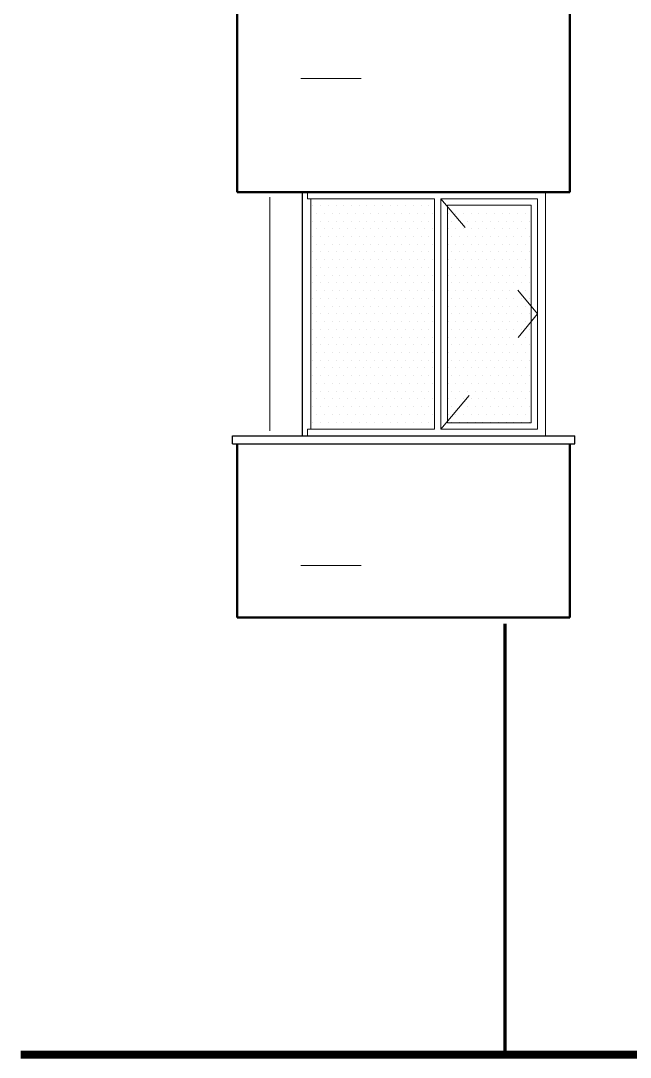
# Model space of a CAD drawing. Header units: millimetres. Extents: x 2016.56 to 2021.8, y 13721.83 to 13722.48.
# Drawn here: x 2019.8546 to 2019.9297, y 13721.9243 to 13722.0521 of the extents above; entities that cross this region are included whole.
import ezdxf

# ---------------------------------------------------------------- set-up
doc = ezdxf.new("R2010")
doc.units = ezdxf.units.MM
doc.linetypes.add('ACAD_ISO07W100', pattern=[3, 0, -3])
doc.linetypes.add('HIDDEN', pattern=[0.375, 0.25, -0.125])
doc.layers.get('0').update_dxf_attribs({"lineweight": 20})
for name, color, linetype, lineweight in [('0.3', 150, 'Continuous', 30), ('0.5', 200, 'Continuous', 50), ('0.7', 20, 'Continuous', 70), ('1.2', 120, 'Continuous', 120), ('DUVAR', 4, 'Continuous', 40), ('PENCERE', 3, 'Continuous', 13), ('TEFRİŞ', 11, 'Continuous', 9)]:
    doc.layers.add(name, color=color, linetype=linetype, lineweight=lineweight)

msp = doc.modelspace()

# ---------------------------------------------------------------- linework, layer by layer
for p, q in [((2019.88997, 13722.03094), (2019.88997, 13722.03014)), ((2019.91931, 13722.03094), (2019.91931, 13722.00094)), ((2019.90561, 13722.03014), (2019.88997, 13722.03014)), ((2019.89037, 13722.03014), (2019.89037, 13722.00174)), ((2019.90561, 13722.03014), (2019.90561, 13722.00174)), ((2019.91831, 13722.03014), (2019.90641, 13722.03014)), ((2019.90641, 13722.03014), (2019.90641, 13722.00174)), ((2019.91831, 13722.03014), (2019.91831, 13722.00174)), ((2019.90721, 13722.02934), (2019.91751, 13722.02934)), ((2019.90721, 13722.00254), (2019.90721, 13722.02934)), ((2019.91751, 13722.02934), (2019.91751, 13722.00254)), ((2019.88997, 13722.00174), (2019.88997, 13722.00094)), ((2019.88997, 13722.00174), (2019.90561, 13722.00174)), ((2019.90641, 13722.00174), (2019.91831, 13722.00174)), ((2019.91751, 13722.00254), (2019.90721, 13722.00254))]:
    msp.add_line(p, q)
at = {"layer": '0.3'}
for p, q in [((2019.88931, 13722.03094), (2019.88931, 13722.00094)), ((2019.88071, 13722.00094), (2019.92291, 13722.00094)), ((2019.88071, 13721.99994), (2019.88071, 13722.00094)), ((2019.92291, 13721.99994), (2019.92291, 13722.00094)), ((2019.88071, 13721.99994), (2019.92291, 13721.99994))]:
    msp.add_line(p, q, dxfattribs=at)
at = {"layer": '0.5'}
for p, q in [((2019.88131, 13722.05994), (2019.88131, 13722.03094)), ((2019.92231, 13722.05994), (2019.92231, 13722.03094)), ((2019.92231, 13722.03094), (2019.88131, 13722.03094)), ((2019.88131, 13721.99994), (2019.88131, 13721.97854)), ((2019.92231, 13721.99994), (2019.92231, 13721.97854)), ((2019.92231, 13721.97854), (2019.88131, 13721.97854))]:
    msp.add_line(p, q, dxfattribs=at)
at = {"layer": '0.7'}
msp.add_line((2019.91431, 13721.92494), (2019.91431, 13721.97774), dxfattribs=at)
at = {"layer": '1.2'}
for p, q in [((2020.37901, 13721.92494), (2019.85462, 13721.92494)), ((2020.37901, 13721.92484), (2019.85462, 13721.92484)), ((2020.37901, 13721.92474), (2019.85462, 13721.92474)), ((2020.37901, 13721.92464), (2019.85462, 13721.92464)), ((2020.37901, 13721.92454), (2019.85462, 13721.92454)), ((2020.37901, 13721.92444), (2019.85462, 13721.92444)), ((2020.37901, 13721.92434), (2019.85462, 13721.92434))]:
    msp.add_line(p, q, dxfattribs=at)
at = {"layer": 'DUVAR'}
for p, q in [((2019.89063, 13722.02929), (2019.89063, 13722.02929)), ((2019.8911, 13722.02834), (2019.8911, 13722.02834)), ((2019.89158, 13722.02929), (2019.89158, 13722.02929)), ((2019.89205, 13722.02834), (2019.89205, 13722.02834)), ((2019.89253, 13722.02929), (2019.89253, 13722.02929)), ((2019.89301, 13722.02834), (2019.89301, 13722.02834)), ((2019.89348, 13722.02929), (2019.89348, 13722.02929)), ((2019.89396, 13722.02834), (2019.89396, 13722.02834)), ((2019.89444, 13722.02929), (2019.89444, 13722.02929)), ((2019.89491, 13722.02834), (2019.89491, 13722.02834)), ((2019.89539, 13722.02929), (2019.89539, 13722.02929)), ((2019.89586, 13722.02834), (2019.89586, 13722.02834)), ((2019.89634, 13722.02929), (2019.89634, 13722.02929)), ((2019.89682, 13722.02834), (2019.89682, 13722.02834)), ((2019.89729, 13722.02929), (2019.89729, 13722.02929)), ((2019.89777, 13722.02834), (2019.89777, 13722.02834)), ((2019.89825, 13722.02929), (2019.89825, 13722.02929)), ((2019.89872, 13722.02834), (2019.89872, 13722.02834)), ((2019.8992, 13722.02929), (2019.8992, 13722.02929)), ((2019.89967, 13722.02834), (2019.89967, 13722.02834)), ((2019.90015, 13722.02929), (2019.90015, 13722.02929)), ((2019.90063, 13722.02834), (2019.90063, 13722.02834)), ((2019.9011, 13722.02929), (2019.9011, 13722.02929)), ((2019.90158, 13722.02834), (2019.90158, 13722.02834)), ((2019.90206, 13722.02929), (2019.90206, 13722.02929)), ((2019.90253, 13722.02834), (2019.90253, 13722.02834)), ((2019.90301, 13722.02929), (2019.90301, 13722.02929)), ((2019.90348, 13722.02834), (2019.90348, 13722.02834)), ((2019.90396, 13722.02929), (2019.90396, 13722.02929)), ((2019.90444, 13722.02834), (2019.90444, 13722.02834)), ((2019.90491, 13722.02929), (2019.90491, 13722.02929)), ((2019.90539, 13722.02834), (2019.90539, 13722.02834)), ((2019.90729, 13722.02834), (2019.90729, 13722.02834)), ((2019.90777, 13722.02929), (2019.90777, 13722.02929)), ((2019.90825, 13722.02834), (2019.90825, 13722.02834)), ((2019.90872, 13722.02929), (2019.90872, 13722.02929)), ((2019.9092, 13722.02834), (2019.9092, 13722.02834)), ((2019.90968, 13722.02929), (2019.90968, 13722.02929)), ((2019.91015, 13722.02834), (2019.91015, 13722.02834)), ((2019.91063, 13722.02929), (2019.91063, 13722.02929)), ((2019.9111, 13722.02834), (2019.9111, 13722.02834)), ((2019.91158, 13722.02929), (2019.91158, 13722.02929)), ((2019.91206, 13722.02834), (2019.91206, 13722.02834)), ((2019.91253, 13722.02929), (2019.91253, 13722.02929)), ((2019.91301, 13722.02834), (2019.91301, 13722.02834)), ((2019.91349, 13722.02929), (2019.91349, 13722.02929)), ((2019.91396, 13722.02834), (2019.91396, 13722.02834)), ((2019.91444, 13722.02929), (2019.91444, 13722.02929)), ((2019.91491, 13722.02834), (2019.91491, 13722.02834)), ((2019.91539, 13722.02929), (2019.91539, 13722.02929)), ((2019.91587, 13722.02834), (2019.91587, 13722.02834)), ((2019.91634, 13722.02929), (2019.91634, 13722.02929)), ((2019.91682, 13722.02834), (2019.91682, 13722.02834)), ((2019.9173, 13722.02929), (2019.9173, 13722.02929)), ((2019.89063, 13722.02739), (2019.89063, 13722.02739)), ((2019.89158, 13722.02739), (2019.89158, 13722.02739)), ((2019.89253, 13722.02739), (2019.89253, 13722.02739)), ((2019.89348, 13722.02739), (2019.89348, 13722.02739)), ((2019.89444, 13722.02739), (2019.89444, 13722.02739)), ((2019.89539, 13722.02739), (2019.89539, 13722.02739)), ((2019.89634, 13722.02739), (2019.89634, 13722.02739)), ((2019.89729, 13722.02739), (2019.89729, 13722.02739)), ((2019.89825, 13722.02739), (2019.89825, 13722.02739)), ((2019.8992, 13722.02739), (2019.8992, 13722.02739)), ((2019.90015, 13722.02739), (2019.90015, 13722.02739)), ((2019.9011, 13722.02739), (2019.9011, 13722.02739)), ((2019.90206, 13722.02739), (2019.90206, 13722.02739)), ((2019.90301, 13722.02739), (2019.90301, 13722.02739)), ((2019.90396, 13722.02739), (2019.90396, 13722.02739)), ((2019.90491, 13722.02739), (2019.90491, 13722.02739)), ((2019.90777, 13722.02739), (2019.90777, 13722.02739)), ((2019.90872, 13722.02739), (2019.90872, 13722.02739)), ((2019.90968, 13722.02739), (2019.90968, 13722.02739)), ((2019.91063, 13722.02739), (2019.91063, 13722.02739)), ((2019.91158, 13722.02739), (2019.91158, 13722.02739)), ((2019.91253, 13722.02739), (2019.91253, 13722.02739)), ((2019.91349, 13722.02739), (2019.91349, 13722.02739)), ((2019.91444, 13722.02739), (2019.91444, 13722.02739)), ((2019.91539, 13722.02739), (2019.91539, 13722.02739)), ((2019.91634, 13722.02739), (2019.91634, 13722.02739)), ((2019.9173, 13722.02739), (2019.9173, 13722.02739)), ((2019.8911, 13722.02643), (2019.8911, 13722.02643)), ((2019.89205, 13722.02643), (2019.89205, 13722.02643)), ((2019.89301, 13722.02643), (2019.89301, 13722.02643)), ((2019.89396, 13722.02643), (2019.89396, 13722.02643)), ((2019.89491, 13722.02643), (2019.89491, 13722.02643)), ((2019.89586, 13722.02643), (2019.89586, 13722.02643)), ((2019.89682, 13722.02643), (2019.89682, 13722.02643)), ((2019.89777, 13722.02643), (2019.89777, 13722.02643)), ((2019.89872, 13722.02643), (2019.89872, 13722.02643)), ((2019.89967, 13722.02643), (2019.89967, 13722.02643)), ((2019.90063, 13722.02643), (2019.90063, 13722.02643)), ((2019.90158, 13722.02643), (2019.90158, 13722.02643)), ((2019.90253, 13722.02643), (2019.90253, 13722.02643)), ((2019.90348, 13722.02643), (2019.90348, 13722.02643)), ((2019.90444, 13722.02643), (2019.90444, 13722.02643)), ((2019.90539, 13722.02643), (2019.90539, 13722.02643)), ((2019.90729, 13722.02643), (2019.90729, 13722.02643)), ((2019.90825, 13722.02643), (2019.90825, 13722.02643)), ((2019.9092, 13722.02643), (2019.9092, 13722.02643)), ((2019.91015, 13722.02643), (2019.91015, 13722.02643)), ((2019.9111, 13722.02643), (2019.9111, 13722.02643)), ((2019.91206, 13722.02643), (2019.91206, 13722.02643)), ((2019.91301, 13722.02643), (2019.91301, 13722.02643)), ((2019.91396, 13722.02643), (2019.91396, 13722.02643)), ((2019.91491, 13722.02643), (2019.91491, 13722.02643)), ((2019.91587, 13722.02643), (2019.91587, 13722.02643)), ((2019.91682, 13722.02643), (2019.91682, 13722.02643)), ((2019.89063, 13722.02548), (2019.89063, 13722.02548)), ((2019.8911, 13722.02453), (2019.8911, 13722.02453)), ((2019.89158, 13722.02548), (2019.89158, 13722.02548)), ((2019.89205, 13722.02453), (2019.89205, 13722.02453)), ((2019.89253, 13722.02548), (2019.89253, 13722.02548)), ((2019.89301, 13722.02453), (2019.89301, 13722.02453)), ((2019.89348, 13722.02548), (2019.89348, 13722.02548)), ((2019.89396, 13722.02453), (2019.89396, 13722.02453)), ((2019.89444, 13722.02548), (2019.89444, 13722.02548)), ((2019.89491, 13722.02453), (2019.89491, 13722.02453)), ((2019.89539, 13722.02548), (2019.89539, 13722.02548)), ((2019.89586, 13722.02453), (2019.89586, 13722.02453)), ((2019.89634, 13722.02548), (2019.89634, 13722.02548)), ((2019.89682, 13722.02453), (2019.89682, 13722.02453)), ((2019.89729, 13722.02548), (2019.89729, 13722.02548)), ((2019.89777, 13722.02453), (2019.89777, 13722.02453)), ((2019.89825, 13722.02548), (2019.89825, 13722.02548)), ((2019.89872, 13722.02453), (2019.89872, 13722.02453)), ((2019.8992, 13722.02548), (2019.8992, 13722.02548)), ((2019.89967, 13722.02453), (2019.89967, 13722.02453)), ((2019.90015, 13722.02548), (2019.90015, 13722.02548)), ((2019.90063, 13722.02453), (2019.90063, 13722.02453)), ((2019.9011, 13722.02548), (2019.9011, 13722.02548)), ((2019.90158, 13722.02453), (2019.90158, 13722.02453)), ((2019.90206, 13722.02548), (2019.90206, 13722.02548)), ((2019.90253, 13722.02453), (2019.90253, 13722.02453)), ((2019.90301, 13722.02548), (2019.90301, 13722.02548)), ((2019.90348, 13722.02453), (2019.90348, 13722.02453)), ((2019.90396, 13722.02548), (2019.90396, 13722.02548)), ((2019.90444, 13722.02453), (2019.90444, 13722.02453)), ((2019.90491, 13722.02548), (2019.90491, 13722.02548)), ((2019.90539, 13722.02453), (2019.90539, 13722.02453)), ((2019.90729, 13722.02453), (2019.90729, 13722.02453)), ((2019.90777, 13722.02548), (2019.90777, 13722.02548)), ((2019.90825, 13722.02453), (2019.90825, 13722.02453)), ((2019.90872, 13722.02548), (2019.90872, 13722.02548)), ((2019.9092, 13722.02453), (2019.9092, 13722.02453)), ((2019.90968, 13722.02548), (2019.90968, 13722.02548)), ((2019.91015, 13722.02453), (2019.91015, 13722.02453)), ((2019.91063, 13722.02548), (2019.91063, 13722.02548)), ((2019.9111, 13722.02453), (2019.9111, 13722.02453)), ((2019.91158, 13722.02548), (2019.91158, 13722.02548)), ((2019.91206, 13722.02453), (2019.91206, 13722.02453)), ((2019.91253, 13722.02548), (2019.91253, 13722.02548)), ((2019.91301, 13722.02453), (2019.91301, 13722.02453)), ((2019.91349, 13722.02548), (2019.91349, 13722.02548)), ((2019.91396, 13722.02453), (2019.91396, 13722.02453)), ((2019.91444, 13722.02548), (2019.91444, 13722.02548)), ((2019.91491, 13722.02453), (2019.91491, 13722.02453)), ((2019.91539, 13722.02548), (2019.91539, 13722.02548)), ((2019.91587, 13722.02453), (2019.91587, 13722.02453)), ((2019.91634, 13722.02548), (2019.91634, 13722.02548)), ((2019.91682, 13722.02453), (2019.91682, 13722.02453)), ((2019.9173, 13722.02548), (2019.9173, 13722.02548)), ((2019.89063, 13722.02358), (2019.89063, 13722.02358)), ((2019.89158, 13722.02358), (2019.89158, 13722.02358)), ((2019.89253, 13722.02358), (2019.89253, 13722.02358)), ((2019.89348, 13722.02358), (2019.89348, 13722.02358)), ((2019.89444, 13722.02358), (2019.89444, 13722.02358)), ((2019.89539, 13722.02358), (2019.89539, 13722.02358)), ((2019.89634, 13722.02358), (2019.89634, 13722.02358)), ((2019.89729, 13722.02358), (2019.89729, 13722.02358)), ((2019.89825, 13722.02358), (2019.89825, 13722.02358)), ((2019.8992, 13722.02358), (2019.8992, 13722.02358)), ((2019.90015, 13722.02358), (2019.90015, 13722.02358)), ((2019.9011, 13722.02358), (2019.9011, 13722.02358)), ((2019.90206, 13722.02358), (2019.90206, 13722.02358)), ((2019.90301, 13722.02358), (2019.90301, 13722.02358)), ((2019.90396, 13722.02358), (2019.90396, 13722.02358)), ((2019.90491, 13722.02358), (2019.90491, 13722.02358)), ((2019.90777, 13722.02358), (2019.90777, 13722.02358)), ((2019.90872, 13722.02358), (2019.90872, 13722.02358)), ((2019.90968, 13722.02358), (2019.90968, 13722.02358)), ((2019.91063, 13722.02358), (2019.91063, 13722.02358)), ((2019.91158, 13722.02358), (2019.91158, 13722.02358)), ((2019.91253, 13722.02358), (2019.91253, 13722.02358)), ((2019.91349, 13722.02358), (2019.91349, 13722.02358)), ((2019.91444, 13722.02358), (2019.91444, 13722.02358)), ((2019.91539, 13722.02358), (2019.91539, 13722.02358)), ((2019.91634, 13722.02358), (2019.91634, 13722.02358)), ((2019.9173, 13722.02358), (2019.9173, 13722.02358)), ((2019.8911, 13722.02262), (2019.8911, 13722.02262)), ((2019.89205, 13722.02262), (2019.89205, 13722.02262)), ((2019.89301, 13722.02262), (2019.89301, 13722.02262)), ((2019.89396, 13722.02262), (2019.89396, 13722.02262)), ((2019.89491, 13722.02262), (2019.89491, 13722.02262)), ((2019.89586, 13722.02262), (2019.89586, 13722.02262)), ((2019.89682, 13722.02262), (2019.89682, 13722.02262)), ((2019.89777, 13722.02262), (2019.89777, 13722.02262)), ((2019.89872, 13722.02262), (2019.89872, 13722.02262)), ((2019.89967, 13722.02262), (2019.89967, 13722.02262)), ((2019.90063, 13722.02262), (2019.90063, 13722.02262)), ((2019.90158, 13722.02262), (2019.90158, 13722.02262)), ((2019.90253, 13722.02262), (2019.90253, 13722.02262)), ((2019.90348, 13722.02262), (2019.90348, 13722.02262)), ((2019.90444, 13722.02262), (2019.90444, 13722.02262)), ((2019.90539, 13722.02262), (2019.90539, 13722.02262)), ((2019.90729, 13722.02262), (2019.90729, 13722.02262)), ((2019.90825, 13722.02262), (2019.90825, 13722.02262)), ((2019.9092, 13722.02262), (2019.9092, 13722.02262)), ((2019.91015, 13722.02262), (2019.91015, 13722.02262)), ((2019.9111, 13722.02262), (2019.9111, 13722.02262)), ((2019.91206, 13722.02262), (2019.91206, 13722.02262)), ((2019.91301, 13722.02262), (2019.91301, 13722.02262)), ((2019.91396, 13722.02262), (2019.91396, 13722.02262)), ((2019.91491, 13722.02262), (2019.91491, 13722.02262)), ((2019.91587, 13722.02262), (2019.91587, 13722.02262)), ((2019.91682, 13722.02262), (2019.91682, 13722.02262)), ((2019.89063, 13722.02167), (2019.89063, 13722.02167)), ((2019.8911, 13722.02072), (2019.8911, 13722.02072)), ((2019.89158, 13722.02167), (2019.89158, 13722.02167)), ((2019.89205, 13722.02072), (2019.89205, 13722.02072)), ((2019.89253, 13722.02167), (2019.89253, 13722.02167)), ((2019.89301, 13722.02072), (2019.89301, 13722.02072)), ((2019.89348, 13722.02167), (2019.89348, 13722.02167)), ((2019.89396, 13722.02072), (2019.89396, 13722.02072)), ((2019.89444, 13722.02167), (2019.89444, 13722.02167)), ((2019.89491, 13722.02072), (2019.89491, 13722.02072)), ((2019.89539, 13722.02167), (2019.89539, 13722.02167)), ((2019.89586, 13722.02072), (2019.89586, 13722.02072)), ((2019.89634, 13722.02167), (2019.89634, 13722.02167)), ((2019.89682, 13722.02072), (2019.89682, 13722.02072)), ((2019.89729, 13722.02167), (2019.89729, 13722.02167)), ((2019.89777, 13722.02072), (2019.89777, 13722.02072)), ((2019.89825, 13722.02167), (2019.89825, 13722.02167)), ((2019.89872, 13722.02072), (2019.89872, 13722.02072)), ((2019.8992, 13722.02167), (2019.8992, 13722.02167)), ((2019.89967, 13722.02072), (2019.89967, 13722.02072)), ((2019.90015, 13722.02167), (2019.90015, 13722.02167)), ((2019.90063, 13722.02072), (2019.90063, 13722.02072)), ((2019.9011, 13722.02167), (2019.9011, 13722.02167)), ((2019.90158, 13722.02072), (2019.90158, 13722.02072)), ((2019.90206, 13722.02167), (2019.90206, 13722.02167)), ((2019.90253, 13722.02072), (2019.90253, 13722.02072)), ((2019.90301, 13722.02167), (2019.90301, 13722.02167)), ((2019.90348, 13722.02072), (2019.90348, 13722.02072)), ((2019.90396, 13722.02167), (2019.90396, 13722.02167)), ((2019.90444, 13722.02072), (2019.90444, 13722.02072)), ((2019.90491, 13722.02167), (2019.90491, 13722.02167)), ((2019.90539, 13722.02072), (2019.90539, 13722.02072)), ((2019.90729, 13722.02072), (2019.90729, 13722.02072)), ((2019.90777, 13722.02167), (2019.90777, 13722.02167)), ((2019.90825, 13722.02072), (2019.90825, 13722.02072)), ((2019.90872, 13722.02167), (2019.90872, 13722.02167)), ((2019.9092, 13722.02072), (2019.9092, 13722.02072)), ((2019.90968, 13722.02167), (2019.90968, 13722.02167)), ((2019.91015, 13722.02072), (2019.91015, 13722.02072)), ((2019.91063, 13722.02167), (2019.91063, 13722.02167)), ((2019.9111, 13722.02072), (2019.9111, 13722.02072)), ((2019.91158, 13722.02167), (2019.91158, 13722.02167)), ((2019.91206, 13722.02072), (2019.91206, 13722.02072)), ((2019.91253, 13722.02167), (2019.91253, 13722.02167)), ((2019.91301, 13722.02072), (2019.91301, 13722.02072)), ((2019.91349, 13722.02167), (2019.91349, 13722.02167)), ((2019.91396, 13722.02072), (2019.91396, 13722.02072)), ((2019.91444, 13722.02167), (2019.91444, 13722.02167)), ((2019.91491, 13722.02072), (2019.91491, 13722.02072)), ((2019.91539, 13722.02167), (2019.91539, 13722.02167)), ((2019.91587, 13722.02072), (2019.91587, 13722.02072)), ((2019.91634, 13722.02167), (2019.91634, 13722.02167)), ((2019.91682, 13722.02072), (2019.91682, 13722.02072)), ((2019.9173, 13722.02167), (2019.9173, 13722.02167)), ((2019.89063, 13722.01977), (2019.89063, 13722.01977)), ((2019.89158, 13722.01977), (2019.89158, 13722.01977)), ((2019.89253, 13722.01977), (2019.89253, 13722.01977)), ((2019.89348, 13722.01977), (2019.89348, 13722.01977)), ((2019.89444, 13722.01977), (2019.89444, 13722.01977)), ((2019.89539, 13722.01977), (2019.89539, 13722.01977)), ((2019.89634, 13722.01977), (2019.89634, 13722.01977)), ((2019.89729, 13722.01977), (2019.89729, 13722.01977)), ((2019.89825, 13722.01977), (2019.89825, 13722.01977)), ((2019.8992, 13722.01977), (2019.8992, 13722.01977)), ((2019.90015, 13722.01977), (2019.90015, 13722.01977)), ((2019.9011, 13722.01977), (2019.9011, 13722.01977)), ((2019.90206, 13722.01977), (2019.90206, 13722.01977)), ((2019.90301, 13722.01977), (2019.90301, 13722.01977)), ((2019.90396, 13722.01977), (2019.90396, 13722.01977)), ((2019.90491, 13722.01977), (2019.90491, 13722.01977)), ((2019.90777, 13722.01977), (2019.90777, 13722.01977)), ((2019.90872, 13722.01977), (2019.90872, 13722.01977)), ((2019.90968, 13722.01977), (2019.90968, 13722.01977)), ((2019.91063, 13722.01977), (2019.91063, 13722.01977)), ((2019.91158, 13722.01977), (2019.91158, 13722.01977)), ((2019.91253, 13722.01977), (2019.91253, 13722.01977)), ((2019.91349, 13722.01977), (2019.91349, 13722.01977)), ((2019.91444, 13722.01977), (2019.91444, 13722.01977)), ((2019.91539, 13722.01977), (2019.91539, 13722.01977)), ((2019.91634, 13722.01977), (2019.91634, 13722.01977)), ((2019.9173, 13722.01977), (2019.9173, 13722.01977)), ((2019.8911, 13722.01881), (2019.8911, 13722.01881)), ((2019.89205, 13722.01881), (2019.89205, 13722.01881)), ((2019.89301, 13722.01881), (2019.89301, 13722.01881)), ((2019.89396, 13722.01881), (2019.89396, 13722.01881)), ((2019.89491, 13722.01881), (2019.89491, 13722.01881)), ((2019.89586, 13722.01881), (2019.89586, 13722.01881)), ((2019.89682, 13722.01881), (2019.89682, 13722.01881)), ((2019.89777, 13722.01881), (2019.89777, 13722.01881)), ((2019.89872, 13722.01881), (2019.89872, 13722.01881)), ((2019.89967, 13722.01881), (2019.89967, 13722.01881)), ((2019.90063, 13722.01881), (2019.90063, 13722.01881)), ((2019.90158, 13722.01881), (2019.90158, 13722.01881)), ((2019.90253, 13722.01881), (2019.90253, 13722.01881)), ((2019.90348, 13722.01881), (2019.90348, 13722.01881)), ((2019.90444, 13722.01881), (2019.90444, 13722.01881)), ((2019.90539, 13722.01881), (2019.90539, 13722.01881)), ((2019.90729, 13722.01881), (2019.90729, 13722.01881)), ((2019.90825, 13722.01881), (2019.90825, 13722.01881)), ((2019.9092, 13722.01881), (2019.9092, 13722.01881)), ((2019.91015, 13722.01881), (2019.91015, 13722.01881)), ((2019.9111, 13722.01881), (2019.9111, 13722.01881)), ((2019.91206, 13722.01881), (2019.91206, 13722.01881)), ((2019.91301, 13722.01881), (2019.91301, 13722.01881)), ((2019.91396, 13722.01881), (2019.91396, 13722.01881)), ((2019.91491, 13722.01881), (2019.91491, 13722.01881)), ((2019.91587, 13722.01881), (2019.91587, 13722.01881)), ((2019.91682, 13722.01881), (2019.91682, 13722.01881)), ((2019.89063, 13722.01786), (2019.89063, 13722.01786)), ((2019.8911, 13722.01691), (2019.8911, 13722.01691)), ((2019.89158, 13722.01786), (2019.89158, 13722.01786)), ((2019.89205, 13722.01691), (2019.89205, 13722.01691)), ((2019.89253, 13722.01786), (2019.89253, 13722.01786)), ((2019.89301, 13722.01691), (2019.89301, 13722.01691)), ((2019.89348, 13722.01786), (2019.89348, 13722.01786)), ((2019.89396, 13722.01691), (2019.89396, 13722.01691)), ((2019.89444, 13722.01786), (2019.89444, 13722.01786)), ((2019.89491, 13722.01691), (2019.89491, 13722.01691)), ((2019.89539, 13722.01786), (2019.89539, 13722.01786)), ((2019.89586, 13722.01691), (2019.89586, 13722.01691)), ((2019.89634, 13722.01786), (2019.89634, 13722.01786)), ((2019.89682, 13722.01691), (2019.89682, 13722.01691)), ((2019.89729, 13722.01786), (2019.89729, 13722.01786)), ((2019.89777, 13722.01691), (2019.89777, 13722.01691)), ((2019.89825, 13722.01786), (2019.89825, 13722.01786)), ((2019.89872, 13722.01691), (2019.89872, 13722.01691)), ((2019.8992, 13722.01786), (2019.8992, 13722.01786)), ((2019.89967, 13722.01691), (2019.89967, 13722.01691)), ((2019.90015, 13722.01786), (2019.90015, 13722.01786)), ((2019.90063, 13722.01691), (2019.90063, 13722.01691)), ((2019.9011, 13722.01786), (2019.9011, 13722.01786)), ((2019.90158, 13722.01691), (2019.90158, 13722.01691)), ((2019.90206, 13722.01786), (2019.90206, 13722.01786)), ((2019.90253, 13722.01691), (2019.90253, 13722.01691)), ((2019.90301, 13722.01786), (2019.90301, 13722.01786)), ((2019.90348, 13722.01691), (2019.90348, 13722.01691)), ((2019.90396, 13722.01786), (2019.90396, 13722.01786)), ((2019.90444, 13722.01691), (2019.90444, 13722.01691)), ((2019.90491, 13722.01786), (2019.90491, 13722.01786)), ((2019.90539, 13722.01691), (2019.90539, 13722.01691)), ((2019.90729, 13722.01691), (2019.90729, 13722.01691)), ((2019.90777, 13722.01786), (2019.90777, 13722.01786)), ((2019.90825, 13722.01691), (2019.90825, 13722.01691)), ((2019.90872, 13722.01786), (2019.90872, 13722.01786)), ((2019.9092, 13722.01691), (2019.9092, 13722.01691)), ((2019.90968, 13722.01786), (2019.90968, 13722.01786)), ((2019.91015, 13722.01691), (2019.91015, 13722.01691)), ((2019.91063, 13722.01786), (2019.91063, 13722.01786)), ((2019.9111, 13722.01691), (2019.9111, 13722.01691)), ((2019.91158, 13722.01786), (2019.91158, 13722.01786)), ((2019.91206, 13722.01691), (2019.91206, 13722.01691)), ((2019.91253, 13722.01786), (2019.91253, 13722.01786)), ((2019.91301, 13722.01691), (2019.91301, 13722.01691)), ((2019.91349, 13722.01786), (2019.91349, 13722.01786)), ((2019.91396, 13722.01691), (2019.91396, 13722.01691)), ((2019.91444, 13722.01786), (2019.91444, 13722.01786)), ((2019.91491, 13722.01691), (2019.91491, 13722.01691)), ((2019.91539, 13722.01786), (2019.91539, 13722.01786)), ((2019.91587, 13722.01691), (2019.91587, 13722.01691)), ((2019.91634, 13722.01786), (2019.91634, 13722.01786)), ((2019.91682, 13722.01691), (2019.91682, 13722.01691)), ((2019.9173, 13722.01786), (2019.9173, 13722.01786)), ((2019.89063, 13722.01596), (2019.89063, 13722.01596)), ((2019.89158, 13722.01596), (2019.89158, 13722.01596)), ((2019.89253, 13722.01596), (2019.89253, 13722.01596)), ((2019.89348, 13722.01596), (2019.89348, 13722.01596)), ((2019.89444, 13722.01596), (2019.89444, 13722.01596)), ((2019.89539, 13722.01596), (2019.89539, 13722.01596)), ((2019.89634, 13722.01596), (2019.89634, 13722.01596)), ((2019.89729, 13722.01596), (2019.89729, 13722.01596)), ((2019.89825, 13722.01596), (2019.89825, 13722.01596)), ((2019.8992, 13722.01596), (2019.8992, 13722.01596)), ((2019.90015, 13722.01596), (2019.90015, 13722.01596)), ((2019.9011, 13722.01596), (2019.9011, 13722.01596)), ((2019.90206, 13722.01596), (2019.90206, 13722.01596)), ((2019.90301, 13722.01596), (2019.90301, 13722.01596)), ((2019.90396, 13722.01596), (2019.90396, 13722.01596)), ((2019.90491, 13722.01596), (2019.90491, 13722.01596)), ((2019.90777, 13722.01596), (2019.90777, 13722.01596)), ((2019.90872, 13722.01596), (2019.90872, 13722.01596)), ((2019.90968, 13722.01596), (2019.90968, 13722.01596)), ((2019.91063, 13722.01596), (2019.91063, 13722.01596)), ((2019.91158, 13722.01596), (2019.91158, 13722.01596)), ((2019.91253, 13722.01596), (2019.91253, 13722.01596)), ((2019.91349, 13722.01596), (2019.91349, 13722.01596)), ((2019.91444, 13722.01596), (2019.91444, 13722.01596)), ((2019.91539, 13722.01596), (2019.91539, 13722.01596)), ((2019.91634, 13722.01596), (2019.91634, 13722.01596)), ((2019.9173, 13722.01596), (2019.9173, 13722.01596)), ((2019.8911, 13722.015), (2019.8911, 13722.015)), ((2019.89205, 13722.015), (2019.89205, 13722.015)), ((2019.89301, 13722.015), (2019.89301, 13722.015)), ((2019.89396, 13722.015), (2019.89396, 13722.015)), ((2019.89491, 13722.015), (2019.89491, 13722.015)), ((2019.89586, 13722.015), (2019.89586, 13722.015)), ((2019.89682, 13722.015), (2019.89682, 13722.015)), ((2019.89777, 13722.015), (2019.89777, 13722.015)), ((2019.89872, 13722.015), (2019.89872, 13722.015)), ((2019.89967, 13722.015), (2019.89967, 13722.015)), ((2019.90063, 13722.015), (2019.90063, 13722.015)), ((2019.90158, 13722.015), (2019.90158, 13722.015)), ((2019.90253, 13722.015), (2019.90253, 13722.015)), ((2019.90348, 13722.015), (2019.90348, 13722.015)), ((2019.90444, 13722.015), (2019.90444, 13722.015)), ((2019.90539, 13722.015), (2019.90539, 13722.015)), ((2019.90729, 13722.015), (2019.90729, 13722.015)), ((2019.90825, 13722.015), (2019.90825, 13722.015)), ((2019.9092, 13722.015), (2019.9092, 13722.015)), ((2019.91015, 13722.015), (2019.91015, 13722.015)), ((2019.9111, 13722.015), (2019.9111, 13722.015)), ((2019.91206, 13722.015), (2019.91206, 13722.015)), ((2019.91301, 13722.015), (2019.91301, 13722.015)), ((2019.91396, 13722.015), (2019.91396, 13722.015)), ((2019.91491, 13722.015), (2019.91491, 13722.015)), ((2019.91587, 13722.015), (2019.91587, 13722.015)), ((2019.91682, 13722.015), (2019.91682, 13722.015)), ((2019.89063, 13722.01405), (2019.89063, 13722.01405)), ((2019.8911, 13722.0131), (2019.8911, 13722.0131)), ((2019.89158, 13722.01405), (2019.89158, 13722.01405)), ((2019.89205, 13722.0131), (2019.89205, 13722.0131)), ((2019.89253, 13722.01405), (2019.89253, 13722.01405)), ((2019.89301, 13722.0131), (2019.89301, 13722.0131)), ((2019.89348, 13722.01405), (2019.89348, 13722.01405)), ((2019.89396, 13722.0131), (2019.89396, 13722.0131)), ((2019.89444, 13722.01405), (2019.89444, 13722.01405)), ((2019.89491, 13722.0131), (2019.89491, 13722.0131)), ((2019.89539, 13722.01405), (2019.89539, 13722.01405)), ((2019.89586, 13722.0131), (2019.89586, 13722.0131)), ((2019.89634, 13722.01405), (2019.89634, 13722.01405)), ((2019.89682, 13722.0131), (2019.89682, 13722.0131)), ((2019.89729, 13722.01405), (2019.89729, 13722.01405)), ((2019.89777, 13722.0131), (2019.89777, 13722.0131)), ((2019.89825, 13722.01405), (2019.89825, 13722.01405)), ((2019.89872, 13722.0131), (2019.89872, 13722.0131)), ((2019.8992, 13722.01405), (2019.8992, 13722.01405)), ((2019.89967, 13722.0131), (2019.89967, 13722.0131)), ((2019.90015, 13722.01405), (2019.90015, 13722.01405)), ((2019.90063, 13722.0131), (2019.90063, 13722.0131)), ((2019.9011, 13722.01405), (2019.9011, 13722.01405)), ((2019.90158, 13722.0131), (2019.90158, 13722.0131)), ((2019.90206, 13722.01405), (2019.90206, 13722.01405)), ((2019.90253, 13722.0131), (2019.90253, 13722.0131)), ((2019.90301, 13722.01405), (2019.90301, 13722.01405)), ((2019.90348, 13722.0131), (2019.90348, 13722.0131)), ((2019.90396, 13722.01405), (2019.90396, 13722.01405)), ((2019.90444, 13722.0131), (2019.90444, 13722.0131)), ((2019.90491, 13722.01405), (2019.90491, 13722.01405)), ((2019.90539, 13722.0131), (2019.90539, 13722.0131)), ((2019.90729, 13722.0131), (2019.90729, 13722.0131)), ((2019.90777, 13722.01405), (2019.90777, 13722.01405)), ((2019.90825, 13722.0131), (2019.90825, 13722.0131)), ((2019.90872, 13722.01405), (2019.90872, 13722.01405)), ((2019.9092, 13722.0131), (2019.9092, 13722.0131)), ((2019.90968, 13722.01405), (2019.90968, 13722.01405)), ((2019.91015, 13722.0131), (2019.91015, 13722.0131)), ((2019.91063, 13722.01405), (2019.91063, 13722.01405)), ((2019.9111, 13722.0131), (2019.9111, 13722.0131)), ((2019.91158, 13722.01405), (2019.91158, 13722.01405)), ((2019.91206, 13722.0131), (2019.91206, 13722.0131)), ((2019.91253, 13722.01405), (2019.91253, 13722.01405)), ((2019.91301, 13722.0131), (2019.91301, 13722.0131)), ((2019.91349, 13722.01405), (2019.91349, 13722.01405)), ((2019.91396, 13722.0131), (2019.91396, 13722.0131)), ((2019.91444, 13722.01405), (2019.91444, 13722.01405)), ((2019.91491, 13722.0131), (2019.91491, 13722.0131)), ((2019.91539, 13722.01405), (2019.91539, 13722.01405)), ((2019.91587, 13722.0131), (2019.91587, 13722.0131)), ((2019.91634, 13722.01405), (2019.91634, 13722.01405)), ((2019.91682, 13722.0131), (2019.91682, 13722.0131)), ((2019.9173, 13722.01405), (2019.9173, 13722.01405)), ((2019.89063, 13722.01215), (2019.89063, 13722.01215)), ((2019.89158, 13722.01215), (2019.89158, 13722.01215)), ((2019.89253, 13722.01215), (2019.89253, 13722.01215)), ((2019.89348, 13722.01215), (2019.89348, 13722.01215)), ((2019.89444, 13722.01215), (2019.89444, 13722.01215)), ((2019.89539, 13722.01215), (2019.89539, 13722.01215)), ((2019.89634, 13722.01215), (2019.89634, 13722.01215)), ((2019.89729, 13722.01215), (2019.89729, 13722.01215)), ((2019.89825, 13722.01215), (2019.89825, 13722.01215)), ((2019.8992, 13722.01215), (2019.8992, 13722.01215)), ((2019.90015, 13722.01215), (2019.90015, 13722.01215)), ((2019.9011, 13722.01215), (2019.9011, 13722.01215)), ((2019.90206, 13722.01215), (2019.90206, 13722.01215)), ((2019.90301, 13722.01215), (2019.90301, 13722.01215)), ((2019.90396, 13722.01215), (2019.90396, 13722.01215)), ((2019.90491, 13722.01215), (2019.90491, 13722.01215)), ((2019.90777, 13722.01215), (2019.90777, 13722.01215)), ((2019.90872, 13722.01215), (2019.90872, 13722.01215)), ((2019.90968, 13722.01215), (2019.90968, 13722.01215)), ((2019.91063, 13722.01215), (2019.91063, 13722.01215)), ((2019.91158, 13722.01215), (2019.91158, 13722.01215)), ((2019.91253, 13722.01215), (2019.91253, 13722.01215)), ((2019.91349, 13722.01215), (2019.91349, 13722.01215)), ((2019.91444, 13722.01215), (2019.91444, 13722.01215)), ((2019.91539, 13722.01215), (2019.91539, 13722.01215)), ((2019.91634, 13722.01215), (2019.91634, 13722.01215)), ((2019.9173, 13722.01215), (2019.9173, 13722.01215)), ((2019.8911, 13722.01119), (2019.8911, 13722.01119)), ((2019.89205, 13722.01119), (2019.89205, 13722.01119)), ((2019.89301, 13722.01119), (2019.89301, 13722.01119)), ((2019.89396, 13722.01119), (2019.89396, 13722.01119)), ((2019.89491, 13722.01119), (2019.89491, 13722.01119)), ((2019.89586, 13722.01119), (2019.89586, 13722.01119)), ((2019.89682, 13722.01119), (2019.89682, 13722.01119)), ((2019.89777, 13722.01119), (2019.89777, 13722.01119)), ((2019.89872, 13722.01119), (2019.89872, 13722.01119)), ((2019.89967, 13722.01119), (2019.89967, 13722.01119)), ((2019.90063, 13722.01119), (2019.90063, 13722.01119)), ((2019.90158, 13722.01119), (2019.90158, 13722.01119)), ((2019.90253, 13722.01119), (2019.90253, 13722.01119)), ((2019.90348, 13722.01119), (2019.90348, 13722.01119)), ((2019.90444, 13722.01119), (2019.90444, 13722.01119)), ((2019.90539, 13722.01119), (2019.90539, 13722.01119)), ((2019.90729, 13722.01119), (2019.90729, 13722.01119)), ((2019.90825, 13722.01119), (2019.90825, 13722.01119)), ((2019.9092, 13722.01119), (2019.9092, 13722.01119)), ((2019.91015, 13722.01119), (2019.91015, 13722.01119)), ((2019.9111, 13722.01119), (2019.9111, 13722.01119)), ((2019.91206, 13722.01119), (2019.91206, 13722.01119)), ((2019.91301, 13722.01119), (2019.91301, 13722.01119)), ((2019.91396, 13722.01119), (2019.91396, 13722.01119)), ((2019.91491, 13722.01119), (2019.91491, 13722.01119)), ((2019.91587, 13722.01119), (2019.91587, 13722.01119)), ((2019.91682, 13722.01119), (2019.91682, 13722.01119)), ((2019.89063, 13722.01024), (2019.89063, 13722.01024)), ((2019.8911, 13722.00929), (2019.8911, 13722.00929)), ((2019.89158, 13722.01024), (2019.89158, 13722.01024)), ((2019.89205, 13722.00929), (2019.89205, 13722.00929)), ((2019.89253, 13722.01024), (2019.89253, 13722.01024)), ((2019.89301, 13722.00929), (2019.89301, 13722.00929)), ((2019.89348, 13722.01024), (2019.89348, 13722.01024)), ((2019.89396, 13722.00929), (2019.89396, 13722.00929)), ((2019.89444, 13722.01024), (2019.89444, 13722.01024)), ((2019.89491, 13722.00929), (2019.89491, 13722.00929)), ((2019.89539, 13722.01024), (2019.89539, 13722.01024)), ((2019.89586, 13722.00929), (2019.89586, 13722.00929)), ((2019.89634, 13722.01024), (2019.89634, 13722.01024)), ((2019.89682, 13722.00929), (2019.89682, 13722.00929)), ((2019.89729, 13722.01024), (2019.89729, 13722.01024)), ((2019.89777, 13722.00929), (2019.89777, 13722.00929)), ((2019.89825, 13722.01024), (2019.89825, 13722.01024)), ((2019.89872, 13722.00929), (2019.89872, 13722.00929)), ((2019.8992, 13722.01024), (2019.8992, 13722.01024)), ((2019.89967, 13722.00929), (2019.89967, 13722.00929)), ((2019.90015, 13722.01024), (2019.90015, 13722.01024)), ((2019.90063, 13722.00929), (2019.90063, 13722.00929)), ((2019.9011, 13722.01024), (2019.9011, 13722.01024)), ((2019.90158, 13722.00929), (2019.90158, 13722.00929)), ((2019.90206, 13722.01024), (2019.90206, 13722.01024)), ((2019.90253, 13722.00929), (2019.90253, 13722.00929)), ((2019.90301, 13722.01024), (2019.90301, 13722.01024)), ((2019.90348, 13722.00929), (2019.90348, 13722.00929)), ((2019.90396, 13722.01024), (2019.90396, 13722.01024)), ((2019.90444, 13722.00929), (2019.90444, 13722.00929)), ((2019.90491, 13722.01024), (2019.90491, 13722.01024)), ((2019.90539, 13722.00929), (2019.90539, 13722.00929)), ((2019.90729, 13722.00929), (2019.90729, 13722.00929)), ((2019.90777, 13722.01024), (2019.90777, 13722.01024)), ((2019.90825, 13722.00929), (2019.90825, 13722.00929)), ((2019.90872, 13722.01024), (2019.90872, 13722.01024)), ((2019.9092, 13722.00929), (2019.9092, 13722.00929)), ((2019.90968, 13722.01024), (2019.90968, 13722.01024)), ((2019.91015, 13722.00929), (2019.91015, 13722.00929)), ((2019.91063, 13722.01024), (2019.91063, 13722.01024)), ((2019.9111, 13722.00929), (2019.9111, 13722.00929)), ((2019.91158, 13722.01024), (2019.91158, 13722.01024)), ((2019.91206, 13722.00929), (2019.91206, 13722.00929)), ((2019.91253, 13722.01024), (2019.91253, 13722.01024)), ((2019.91301, 13722.00929), (2019.91301, 13722.00929)), ((2019.91349, 13722.01024), (2019.91349, 13722.01024)), ((2019.91396, 13722.00929), (2019.91396, 13722.00929)), ((2019.91444, 13722.01024), (2019.91444, 13722.01024)), ((2019.91491, 13722.00929), (2019.91491, 13722.00929)), ((2019.91539, 13722.01024), (2019.91539, 13722.01024)), ((2019.91587, 13722.00929), (2019.91587, 13722.00929)), ((2019.91634, 13722.01024), (2019.91634, 13722.01024)), ((2019.91682, 13722.00929), (2019.91682, 13722.00929)), ((2019.9173, 13722.01024), (2019.9173, 13722.01024)), ((2019.89063, 13722.00834), (2019.89063, 13722.00834)), ((2019.89158, 13722.00834), (2019.89158, 13722.00834)), ((2019.89253, 13722.00834), (2019.89253, 13722.00834)), ((2019.89348, 13722.00834), (2019.89348, 13722.00834)), ((2019.89444, 13722.00834), (2019.89444, 13722.00834)), ((2019.89539, 13722.00834), (2019.89539, 13722.00834)), ((2019.89634, 13722.00834), (2019.89634, 13722.00834)), ((2019.89729, 13722.00834), (2019.89729, 13722.00834)), ((2019.89825, 13722.00834), (2019.89825, 13722.00834)), ((2019.8992, 13722.00834), (2019.8992, 13722.00834)), ((2019.90015, 13722.00834), (2019.90015, 13722.00834)), ((2019.9011, 13722.00834), (2019.9011, 13722.00834)), ((2019.90206, 13722.00834), (2019.90206, 13722.00834)), ((2019.90301, 13722.00834), (2019.90301, 13722.00834)), ((2019.90396, 13722.00834), (2019.90396, 13722.00834)), ((2019.90491, 13722.00834), (2019.90491, 13722.00834)), ((2019.90777, 13722.00834), (2019.90777, 13722.00834)), ((2019.90872, 13722.00834), (2019.90872, 13722.00834)), ((2019.90968, 13722.00834), (2019.90968, 13722.00834)), ((2019.91063, 13722.00834), (2019.91063, 13722.00834)), ((2019.91158, 13722.00834), (2019.91158, 13722.00834)), ((2019.91253, 13722.00834), (2019.91253, 13722.00834)), ((2019.91349, 13722.00834), (2019.91349, 13722.00834)), ((2019.91444, 13722.00834), (2019.91444, 13722.00834)), ((2019.91539, 13722.00834), (2019.91539, 13722.00834)), ((2019.91634, 13722.00834), (2019.91634, 13722.00834)), ((2019.9173, 13722.00834), (2019.9173, 13722.00834)), ((2019.8911, 13722.00738), (2019.8911, 13722.00738)), ((2019.89205, 13722.00738), (2019.89205, 13722.00738)), ((2019.89301, 13722.00738), (2019.89301, 13722.00738)), ((2019.89396, 13722.00738), (2019.89396, 13722.00738)), ((2019.89491, 13722.00738), (2019.89491, 13722.00738)), ((2019.89586, 13722.00738), (2019.89586, 13722.00738)), ((2019.89682, 13722.00738), (2019.89682, 13722.00738)), ((2019.89777, 13722.00738), (2019.89777, 13722.00738)), ((2019.89872, 13722.00738), (2019.89872, 13722.00738)), ((2019.89967, 13722.00738), (2019.89967, 13722.00738)), ((2019.90063, 13722.00738), (2019.90063, 13722.00738)), ((2019.90158, 13722.00738), (2019.90158, 13722.00738)), ((2019.90253, 13722.00738), (2019.90253, 13722.00738)), ((2019.90348, 13722.00738), (2019.90348, 13722.00738)), ((2019.90444, 13722.00738), (2019.90444, 13722.00738)), ((2019.90539, 13722.00738), (2019.90539, 13722.00738)), ((2019.90729, 13722.00738), (2019.90729, 13722.00738)), ((2019.90825, 13722.00738), (2019.90825, 13722.00738)), ((2019.9092, 13722.00738), (2019.9092, 13722.00738)), ((2019.91015, 13722.00738), (2019.91015, 13722.00738)), ((2019.9111, 13722.00738), (2019.9111, 13722.00738)), ((2019.91206, 13722.00738), (2019.91206, 13722.00738)), ((2019.91301, 13722.00738), (2019.91301, 13722.00738)), ((2019.91396, 13722.00738), (2019.91396, 13722.00738)), ((2019.91491, 13722.00738), (2019.91491, 13722.00738)), ((2019.91587, 13722.00738), (2019.91587, 13722.00738)), ((2019.91682, 13722.00738), (2019.91682, 13722.00738)), ((2019.89063, 13722.00643), (2019.89063, 13722.00643)), ((2019.8911, 13722.00548), (2019.8911, 13722.00548)), ((2019.89158, 13722.00643), (2019.89158, 13722.00643)), ((2019.89205, 13722.00548), (2019.89205, 13722.00548)), ((2019.89253, 13722.00643), (2019.89253, 13722.00643)), ((2019.89301, 13722.00548), (2019.89301, 13722.00548)), ((2019.89348, 13722.00643), (2019.89348, 13722.00643)), ((2019.89396, 13722.00548), (2019.89396, 13722.00548)), ((2019.89444, 13722.00643), (2019.89444, 13722.00643)), ((2019.89491, 13722.00548), (2019.89491, 13722.00548)), ((2019.89539, 13722.00643), (2019.89539, 13722.00643)), ((2019.89586, 13722.00548), (2019.89586, 13722.00548)), ((2019.89634, 13722.00643), (2019.89634, 13722.00643)), ((2019.89682, 13722.00548), (2019.89682, 13722.00548)), ((2019.89729, 13722.00643), (2019.89729, 13722.00643)), ((2019.89777, 13722.00548), (2019.89777, 13722.00548)), ((2019.89825, 13722.00643), (2019.89825, 13722.00643)), ((2019.89872, 13722.00548), (2019.89872, 13722.00548)), ((2019.8992, 13722.00643), (2019.8992, 13722.00643)), ((2019.89967, 13722.00548), (2019.89967, 13722.00548)), ((2019.90015, 13722.00643), (2019.90015, 13722.00643)), ((2019.90063, 13722.00548), (2019.90063, 13722.00548)), ((2019.9011, 13722.00643), (2019.9011, 13722.00643)), ((2019.90158, 13722.00548), (2019.90158, 13722.00548)), ((2019.90206, 13722.00643), (2019.90206, 13722.00643)), ((2019.90253, 13722.00548), (2019.90253, 13722.00548)), ((2019.90301, 13722.00643), (2019.90301, 13722.00643)), ((2019.90348, 13722.00548), (2019.90348, 13722.00548)), ((2019.90396, 13722.00643), (2019.90396, 13722.00643)), ((2019.90444, 13722.00548), (2019.90444, 13722.00548)), ((2019.90491, 13722.00643), (2019.90491, 13722.00643)), ((2019.90539, 13722.00548), (2019.90539, 13722.00548)), ((2019.90729, 13722.00548), (2019.90729, 13722.00548)), ((2019.90777, 13722.00643), (2019.90777, 13722.00643)), ((2019.90825, 13722.00548), (2019.90825, 13722.00548)), ((2019.90872, 13722.00643), (2019.90872, 13722.00643)), ((2019.9092, 13722.00548), (2019.9092, 13722.00548)), ((2019.90968, 13722.00643), (2019.90968, 13722.00643)), ((2019.91015, 13722.00548), (2019.91015, 13722.00548)), ((2019.91063, 13722.00643), (2019.91063, 13722.00643)), ((2019.9111, 13722.00548), (2019.9111, 13722.00548)), ((2019.91158, 13722.00643), (2019.91158, 13722.00643)), ((2019.91206, 13722.00548), (2019.91206, 13722.00548)), ((2019.91253, 13722.00643), (2019.91253, 13722.00643)), ((2019.91301, 13722.00548), (2019.91301, 13722.00548)), ((2019.91349, 13722.00643), (2019.91349, 13722.00643)), ((2019.91396, 13722.00548), (2019.91396, 13722.00548)), ((2019.91444, 13722.00643), (2019.91444, 13722.00643)), ((2019.91491, 13722.00548), (2019.91491, 13722.00548)), ((2019.91539, 13722.00643), (2019.91539, 13722.00643)), ((2019.91587, 13722.00548), (2019.91587, 13722.00548)), ((2019.91634, 13722.00643), (2019.91634, 13722.00643)), ((2019.91682, 13722.00548), (2019.91682, 13722.00548)), ((2019.9173, 13722.00643), (2019.9173, 13722.00643)), ((2019.89063, 13722.00453), (2019.89063, 13722.00453)), ((2019.89158, 13722.00453), (2019.89158, 13722.00453)), ((2019.89253, 13722.00453), (2019.89253, 13722.00453)), ((2019.89348, 13722.00453), (2019.89348, 13722.00453)), ((2019.89444, 13722.00453), (2019.89444, 13722.00453)), ((2019.89539, 13722.00453), (2019.89539, 13722.00453)), ((2019.89634, 13722.00453), (2019.89634, 13722.00453)), ((2019.89729, 13722.00453), (2019.89729, 13722.00453)), ((2019.89825, 13722.00453), (2019.89825, 13722.00453)), ((2019.8992, 13722.00453), (2019.8992, 13722.00453)), ((2019.90015, 13722.00453), (2019.90015, 13722.00453)), ((2019.9011, 13722.00453), (2019.9011, 13722.00453)), ((2019.90206, 13722.00453), (2019.90206, 13722.00453)), ((2019.90301, 13722.00453), (2019.90301, 13722.00453)), ((2019.90396, 13722.00453), (2019.90396, 13722.00453)), ((2019.90491, 13722.00453), (2019.90491, 13722.00453)), ((2019.90777, 13722.00453), (2019.90777, 13722.00453)), ((2019.90872, 13722.00453), (2019.90872, 13722.00453)), ((2019.90968, 13722.00453), (2019.90968, 13722.00453)), ((2019.91063, 13722.00453), (2019.91063, 13722.00453)), ((2019.91158, 13722.00453), (2019.91158, 13722.00453)), ((2019.91253, 13722.00453), (2019.91253, 13722.00453)), ((2019.91349, 13722.00453), (2019.91349, 13722.00453)), ((2019.91444, 13722.00453), (2019.91444, 13722.00453)), ((2019.91539, 13722.00453), (2019.91539, 13722.00453)), ((2019.91634, 13722.00453), (2019.91634, 13722.00453)), ((2019.9173, 13722.00453), (2019.9173, 13722.00453)), ((2019.8911, 13722.00357), (2019.8911, 13722.00357)), ((2019.89205, 13722.00357), (2019.89205, 13722.00357)), ((2019.89301, 13722.00357), (2019.89301, 13722.00357)), ((2019.89396, 13722.00357), (2019.89396, 13722.00357)), ((2019.89491, 13722.00357), (2019.89491, 13722.00357)), ((2019.89586, 13722.00357), (2019.89586, 13722.00357)), ((2019.89682, 13722.00357), (2019.89682, 13722.00357)), ((2019.89777, 13722.00357), (2019.89777, 13722.00357)), ((2019.89872, 13722.00357), (2019.89872, 13722.00357)), ((2019.89967, 13722.00357), (2019.89967, 13722.00357)), ((2019.90063, 13722.00357), (2019.90063, 13722.00357)), ((2019.90158, 13722.00357), (2019.90158, 13722.00357)), ((2019.90253, 13722.00357), (2019.90253, 13722.00357)), ((2019.90348, 13722.00357), (2019.90348, 13722.00357)), ((2019.90444, 13722.00357), (2019.90444, 13722.00357)), ((2019.90539, 13722.00357), (2019.90539, 13722.00357)), ((2019.90729, 13722.00357), (2019.90729, 13722.00357)), ((2019.90825, 13722.00357), (2019.90825, 13722.00357)), ((2019.9092, 13722.00357), (2019.9092, 13722.00357)), ((2019.91015, 13722.00357), (2019.91015, 13722.00357)), ((2019.9111, 13722.00357), (2019.9111, 13722.00357)), ((2019.91206, 13722.00357), (2019.91206, 13722.00357)), ((2019.91301, 13722.00357), (2019.91301, 13722.00357)), ((2019.91396, 13722.00357), (2019.91396, 13722.00357)), ((2019.91491, 13722.00357), (2019.91491, 13722.00357)), ((2019.91587, 13722.00357), (2019.91587, 13722.00357)), ((2019.91682, 13722.00357), (2019.91682, 13722.00357)), ((2019.89063, 13722.00262), (2019.89063, 13722.00262)), ((2019.89158, 13722.00262), (2019.89158, 13722.00262)), ((2019.89253, 13722.00262), (2019.89253, 13722.00262)), ((2019.89348, 13722.00262), (2019.89348, 13722.00262)), ((2019.89444, 13722.00262), (2019.89444, 13722.00262)), ((2019.89539, 13722.00262), (2019.89539, 13722.00262)), ((2019.89634, 13722.00262), (2019.89634, 13722.00262)), ((2019.89729, 13722.00262), (2019.89729, 13722.00262)), ((2019.89825, 13722.00262), (2019.89825, 13722.00262)), ((2019.8992, 13722.00262), (2019.8992, 13722.00262)), ((2019.90015, 13722.00262), (2019.90015, 13722.00262)), ((2019.9011, 13722.00262), (2019.9011, 13722.00262)), ((2019.90206, 13722.00262), (2019.90206, 13722.00262)), ((2019.90301, 13722.00262), (2019.90301, 13722.00262)), ((2019.90396, 13722.00262), (2019.90396, 13722.00262)), ((2019.90491, 13722.00262), (2019.90491, 13722.00262)), ((2019.90777, 13722.00262), (2019.90777, 13722.00262)), ((2019.90872, 13722.00262), (2019.90872, 13722.00262)), ((2019.90968, 13722.00262), (2019.90968, 13722.00262)), ((2019.91063, 13722.00262), (2019.91063, 13722.00262)), ((2019.91158, 13722.00262), (2019.91158, 13722.00262)), ((2019.91253, 13722.00262), (2019.91253, 13722.00262)), ((2019.91349, 13722.00262), (2019.91349, 13722.00262)), ((2019.91444, 13722.00262), (2019.91444, 13722.00262)), ((2019.91539, 13722.00262), (2019.91539, 13722.00262)), ((2019.91634, 13722.00262), (2019.91634, 13722.00262)), ((2019.9173, 13722.00262), (2019.9173, 13722.00262))]:
    msp.add_line(p, q, dxfattribs=at)
at = {"layer": 'PENCERE', "linetype": 'ACAD_ISO07W100'}
for p, q in [((2019.89659, 13722.04494), (2019.88913, 13722.04494)), ((2019.89659, 13721.98494), (2019.88913, 13721.98494))]:
    msp.add_line(p, q, dxfattribs=at)
at = {"layer": 'TEFRİŞ'}
msp.add_line((2019.88531, 13722.03034), (2019.88531, 13722.00154), dxfattribs=at)
at = {"layer": 'TEFRİŞ', "linetype": 'HIDDEN', "ltscale": 10}
for p, q in [((2019.90641, 13722.03014), (2019.90939, 13722.02659)), ((2019.91587, 13722.01886), (2019.91831, 13722.01594)), ((2019.91831, 13722.01594), (2019.91591, 13722.01306)), ((2019.9099, 13722.0059), (2019.90641, 13722.00174))]:
    msp.add_line(p, q, dxfattribs=at)

doc.saveas('drawing.dxf')
